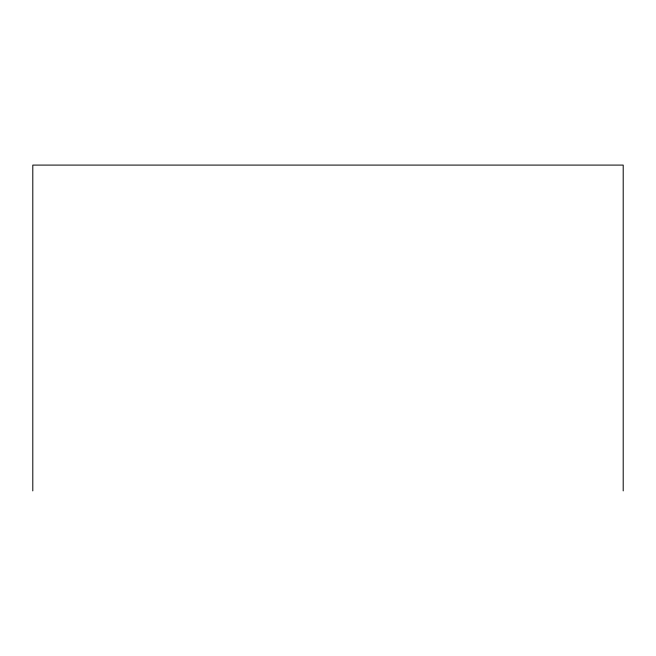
<?xml version="1.0" encoding="UTF-8"?>
<svg xmlns="http://www.w3.org/2000/svg" width="656" height="656" viewBox="0 0 656 656"><rect width="100%" height="100%" fill="white"/><g stroke="black" fill="none" stroke-linecap="round" stroke-linejoin="round"><path stroke-width="0.98" d="M623.2 490.909L623.2 165.091L32.8 165.091L32.8 490.909"/></g></svg>
